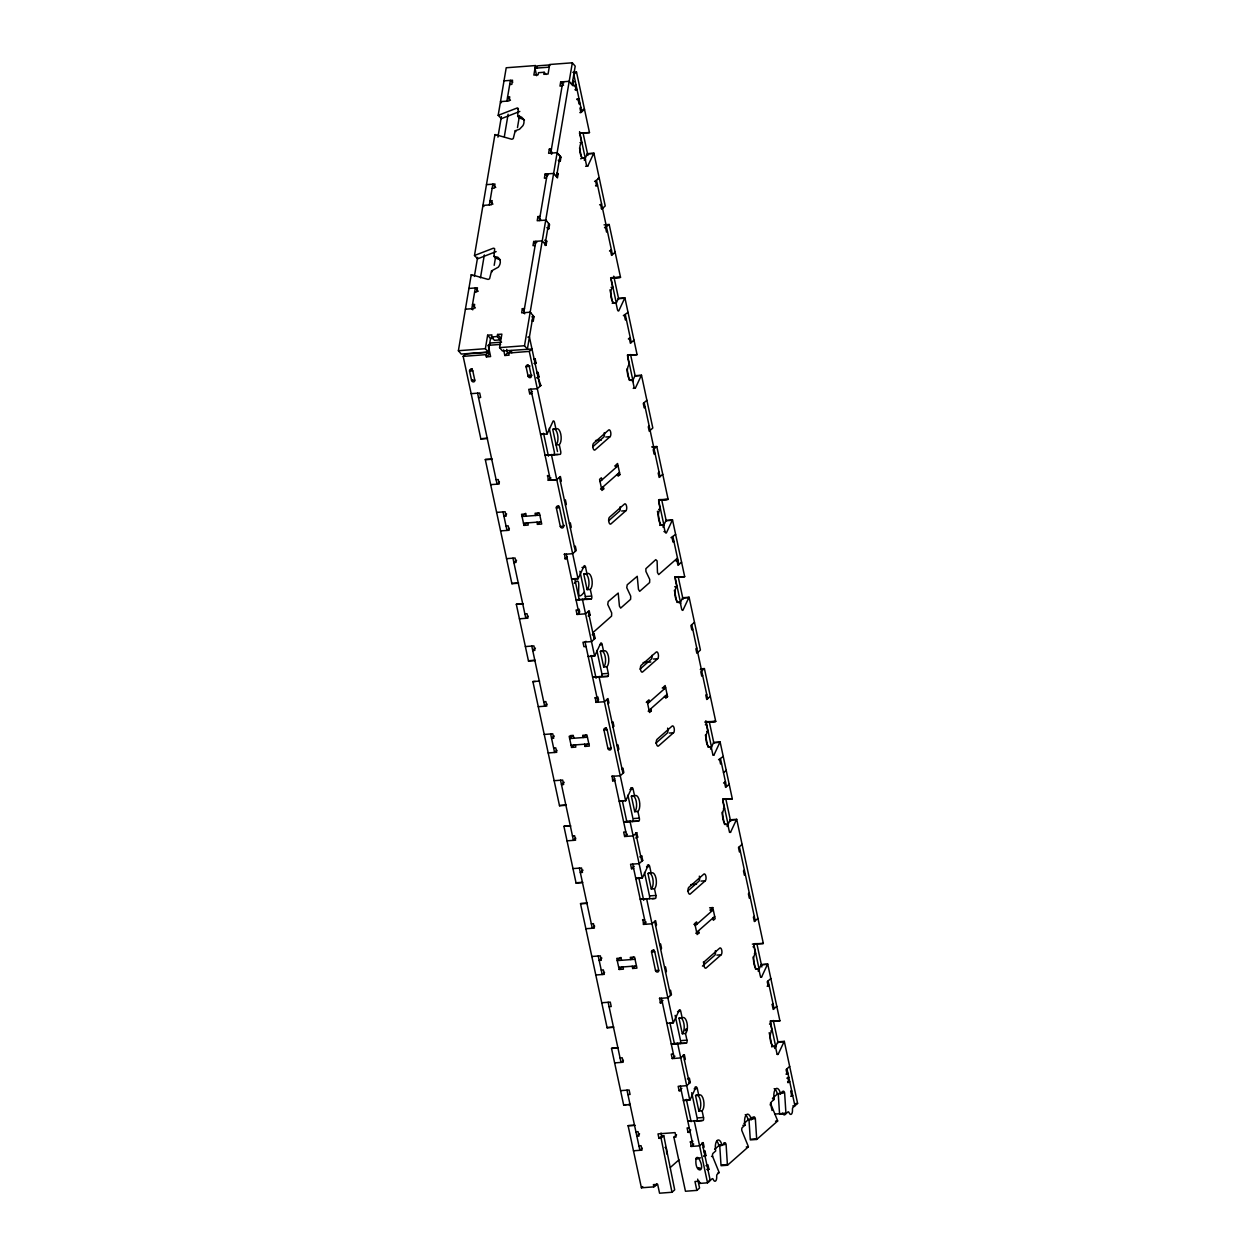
<?xml version="1.0" encoding="UTF-8"?>
<svg xmlns="http://www.w3.org/2000/svg" width="1256" height="1256" viewBox="0 0 1256 1256"><rect width="100%" height="100%" fill="white"/><g stroke="black" fill="none" stroke-linecap="round" stroke-linejoin="round"><path stroke-width="1.5" d="M500.343 259.788L495.429 258.061L493.985 256.381L494.66 248.735A2.371 1.853 -40.4 0 0 493.263 248.248L474.485 255.502L494.911 134.627A2.386 1.868 -40.7 0 1 495.366 134.627L511.694 139.228A2.371 1.853 -40.5 0 0 513.296 138.49L515.227 130.75L519.513 129.258L522.936 125.647A8.274 6.484 -40.3 0 0 523.375 119.037L521.57 117.106L517.676 116.227L518.351 108.581A2.371 1.853 -40.8 0 0 516.954 108.079L498.177 115.348L506.215 67.761L535.464 65.563L537.38 67.808M503.64 349.875L504.834 355.495L507.534 353.109L529.294 351.397L531.995 349.011L502.447 350.974L499.574 347.614L501.866 334.127L497.596 334.457L500.469 337.801L500.108 339.874L494.424 340.313L491.551 336.953L491.912 334.881L487.642 335.195L490.515 338.555L488.223 352.041L461.25 354.066L458.393 350.722L471.22 274.781A2.386 1.868 -40.7 0 1 471.675 274.781L487.987 279.382A2.371 1.853 -40.5 0 0 489.605 278.659L491.536 270.919L498.334 267.151A8.274 6.484 -40.3 0 0 499.684 259.207L497.878 257.26L493.985 256.381M474.375 276.43L477.61 257.37M497.925 137.139L501.395 116.588M489.353 204.916L492.854 184.161L495.728 187.521M506.89 101.124L510.407 80.368L512.793 82.19M480.467 277.827L484.329 254.952M504.331 136.653L508.115 114.233M494.189 265.33L495.492 257.621M517.472 127.594L519.513 115.536M488.223 352.041L485.365 348.697L487.642 335.195M535.464 65.563L533.863 75.093L538.118 74.763L538.479 72.691L544.162 72.267L546.077 74.497M500.108 339.874L497.235 336.529L497.596 334.457M544.162 72.267L543.817 74.34L548.071 74.025L549.688 64.496L572.328 62.8L575.201 66.16L572.077 84.67L573.034 85.785L573.725 81.64L572.783 80.51M524.474 308.536L522.339 308.709L521.648 312.854L530.173 312.21L534.004 316.685L533.298 320.845L532.23 320.924M544.994 245.407L546.062 245.328L542.231 240.854L533.706 241.497L532.999 245.658L535.135 245.485M540.049 216.424L537.913 216.581L537.207 220.742L545.748 220.098L549.563 224.573L548.872 228.733L547.804 228.812M557.209 172.621L558.166 173.752L557.46 177.897L553.629 173.422L545.104 174.066L544.398 178.211L546.533 178.054M551.447 148.993L549.312 149.15L548.605 153.311L557.146 152.667L560.961 157.141L560.27 161.286L559.203 161.365M571.119 83.555L572.077 84.67L569.204 81.31L560.678 81.954L559.972 86.099L562.107 85.942M539.342 220.585L547.239 173.909L548.197 175.024M533.046 315.57L527.379 349.105L524.506 345.745L572.328 62.8M545.104 244.214L548.621 223.458M556.502 176.782L560.019 156.027L558.104 153.782M546.062 245.328L546.768 241.183L544.743 240.147M584.307 160.281L587.259 153.97A2.371 1.005 85.7 0 1 587.494 153.64L593.9 153.169L605.219 205.968L601.608 209.155L600.666 204.712L601.561 203.912M585.61 166.294L587.745 166.122L593.664 153.483A2.371 1.005 85.7 0 1 593.9 153.169M616.068 303.45L618.282 298.708A2.371 1.005 85.7 0 1 618.533 298.379L624.923 297.908L637.075 354.6A2.371 1.005 85.7 0 1 636.808 354.726L628.204 354.867A2.371 1.005 85.7 0 0 627.717 357.473L629.209 364.538A8.274 3.517 85.7 0 0 627.733 375.089A8.274 3.517 85.7 0 0 632.553 380.081L633.982 386.754A2.371 1.005 85.7 0 0 635.348 388.183L641.266 375.528A2.371 1.005 85.7 0 1 641.502 375.214L635.096 375.685A2.371 1.005 85.7 0 0 634.861 376.015L632.647 380.756M571.873 578.906A2.371 1.005 85.7 0 1 571.621 579.22L578.027 578.749A2.371 1.005 85.7 0 0 578.262 578.419L584.166 565.781A2.371 1.005 85.7 0 1 585.547 567.21L586.976 573.866A8.274 3.517 85.7 0 1 591.796 578.859A8.274 3.517 85.7 0 1 590.304 589.409L591.733 596.066A2.371 1.005 85.7 0 1 591.309 599.081L585.987 599.489M588.436 656.213A2.371 1.005 85.7 0 1 588.201 656.543L594.606 656.056A2.371 1.005 85.7 0 0 594.842 655.742L600.745 643.088A2.371 1.005 85.7 0 1 602.126 644.516L603.555 651.173A8.274 3.517 85.7 0 1 608.375 656.166A8.274 3.517 85.7 0 1 606.884 666.716L608.312 673.389A2.371 1.005 85.7 0 1 607.888 676.403L602.55 676.796M662.933 527.065L665.884 520.753A2.371 1.005 85.7 0 1 666.135 520.424L672.525 519.953L684.677 576.645A2.371 1.005 85.7 0 1 684.41 576.787L674.755 576.991M672.525 519.953A2.371 1.005 85.7 0 0 672.29 520.267L666.386 532.905A2.371 1.005 85.7 0 1 665.005 531.492L663.576 524.82A8.274 3.517 85.7 0 1 658.756 519.827A8.274 3.517 85.7 0 1 660.248 509.277L658.819 502.62A2.371 1.005 85.7 0 1 659.243 499.605L667.831 499.464A2.371 1.005 85.7 0 0 668.114 499.339L656.794 446.524L651.66 446.916M680.25 602.802L682.463 598.06A2.371 1.005 85.7 0 1 682.699 597.746L689.104 597.259L700.424 650.074L696.813 653.246L695.871 648.803L696.766 648.018M689.104 597.259A2.371 1.005 85.7 0 0 688.869 597.573L682.95 610.228A2.371 1.005 85.7 0 1 681.584 608.799L680.155 602.142A8.274 3.517 85.7 0 1 675.336 597.15A8.274 3.517 85.7 0 1 676.811 586.599L675.383 579.927A2.371 1.005 85.7 0 1 675.807 576.912M625.001 821.675L638.912 821.141A2.371 1.005 85.7 0 0 639.335 818.127L637.907 811.455A8.274 3.517 85.7 0 0 639.398 800.904A8.274 3.517 85.7 0 0 634.578 795.912L633.15 789.255A2.371 1.005 85.7 0 0 631.768 787.826L625.865 800.48A2.371 1.005 85.7 0 1 625.629 800.794L619.224 801.265A2.371 1.005 85.7 0 0 619.475 800.951L623.023 800.684M644.799 898.998L640.497 899.061A2.371 1.005 85.7 0 0 640.23 899.202L655.491 898.448A2.371 1.005 85.7 0 0 655.915 895.434L654.486 888.777A8.274 3.517 85.7 0 0 655.977 878.227A8.274 3.517 85.7 0 0 651.158 873.234L649.729 866.562A2.371 1.005 85.7 0 0 648.347 865.133L642.444 877.787A2.371 1.005 85.7 0 1 642.209 878.101L635.803 878.588A2.371 1.005 85.7 0 0 636.038 878.258L641.376 877.865M710.535 749.125L713.486 742.798A2.371 1.005 85.7 0 1 713.738 742.484L720.128 741.998L732.279 798.69A2.371 1.005 85.7 0 1 732.013 798.832L726.675 799.224M712.921 755.044L713.989 754.966L719.892 742.312A2.371 1.005 85.7 0 1 720.128 741.998M727.114 826.432L730.066 820.105A2.371 1.005 85.7 0 1 730.301 819.791L736.707 819.305L763.318 943.429A2.371 1.005 85.7 0 1 763.036 943.57L754.448 943.696A2.371 1.005 85.7 0 0 754.024 946.71L755.453 953.383A8.274 3.517 85.7 0 0 753.961 963.933A8.274 3.517 85.7 0 0 758.781 968.926L760.21 975.582A2.371 1.005 85.7 0 0 761.591 977.011L767.495 964.373A2.371 1.005 85.7 0 1 767.73 964.043L761.34 964.53A2.371 1.005 85.7 0 0 761.089 964.843L758.137 971.171M729.485 832.351L730.552 832.273L736.471 819.634A2.371 1.005 85.7 0 1 736.707 819.305M690.25 1121.074L688.1 1121.106A2.371 1.005 85.7 0 0 687.833 1121.247L703.093 1120.493A2.371 1.005 85.7 0 0 703.517 1117.479L702.088 1110.822A8.274 3.517 85.7 0 0 703.58 1100.272A8.274 3.517 85.7 0 0 698.76 1095.279L697.331 1088.622A2.371 1.005 85.7 0 0 695.95 1087.194L690.046 1099.832A2.371 1.005 85.7 0 1 689.811 1100.146L683.405 1100.633A2.371 1.005 85.7 0 0 683.641 1100.319L688.979 1099.911M774.716 1048.477L777.668 1042.15A2.371 1.005 85.7 0 1 777.904 1041.836L784.309 1041.35L797.607 1103.412L793.007 1107.478A2.371 1.005 85.7 0 0 792.473 1109.001L792.473 1111.105A4.726 2.01 85.7 0 1 789.584 1113.648L788.831 1112.219A2.371 1.005 85.7 0 0 787.92 1111.968L786.02 1113.648L779.615 1114.119A2.355 1.005 85.7 0 1 779.521 1113.46L778.218 1093.348M777.087 1054.396L778.155 1054.318L784.074 1041.679A2.371 1.005 85.7 0 1 784.309 1041.35M536.61 75.69L535.009 68.217L537.709 65.83L550.144 64.888M587.745 166.122A2.371 1.005 85.7 0 1 586.379 164.709L584.951 158.036A8.274 3.517 85.7 0 1 580.131 153.044A8.274 3.517 85.7 0 1 581.606 142.493L580.115 135.412A2.371 1.005 85.7 0 1 580.602 132.822L589.205 132.681A2.371 1.005 85.7 0 0 589.472 132.555L576.504 72.047L573.804 74.434L581.795 111.737M574.086 85.832L576.08 85.078L574.997 85.047M577.053 99.648L579.016 98.784L576.897 98.941M579.974 103.228L579.079 104.013L578.121 99.569M580.853 107.294L579.942 108.079L580.9 112.522L579.832 112.6M580.9 112.522L584.495 109.351L582.91 109.476M594.59 181.476L599.269 178.211L597.982 178.321M595.548 185.919L597.511 185.04L596.443 185.119M604.513 227.729L609.176 224.479L620.511 277.293A2.371 1.005 85.7 0 1 620.229 277.419L614.89 277.827M482.178 438.58L487.516 438.171A2.371 1.005 85.7 0 1 487.281 438.501L480.875 438.972L463.166 356.359L465.866 353.972L488.584 352.277L489.055 354.49L486.355 356.877L485.868 354.663L488.584 352.277M607.433 231.308L606.538 232.093L605.58 227.65M486.355 356.877L490.609 356.563L488.207 345.337L490.908 342.966L501.584 342.166M609.505 251.043L611.484 250.179L610.416 250.258M615.126 252.236L611.531 255.408L610.573 250.964M472.24 379.767L471.565 380.364A1.774 1.523 48.8 0 0 473.528 381.903A1.774 1.523 48.8 0 0 474.768 380.128L472.79 370.865A1.774 1.539 48.3 0 0 470.827 369.327A1.774 1.539 48.3 0 0 469.571 371.117L471.565 380.364L474.768 380.128M528.132 365.088L526.107 366.862L528.085 376.125A1.774 1.523 48.6 0 0 530.048 377.664A1.774 1.523 48.6 0 0 531.288 375.874L531.963 375.277M534.255 359.561L535.15 358.776L536.108 363.204L535.197 364.005M529.985 366.03L526.107 366.862A1.774 1.523 48.6 0 1 527.347 365.088A1.774 1.523 48.6 0 1 529.31 366.626L531.288 375.874L528.085 376.125L529.435 374.932M537.191 373.252L538.086 372.467L539.044 376.91L536.532 377.821M538.133 377.695L540.881 385.514L537.285 388.685L528.745 389.329L529.702 393.772L532.403 391.385M623.353 315.633L628.031 312.367M626.273 319.197L625.378 319.982L624.42 315.554M628.361 338.947L630.324 338.068L629.256 338.147M633.982 340.125L630.371 343.296L629.429 338.869M499.464 482.037L497.062 484.157L477.563 393.175M560.443 481.739L561.338 480.938L560.396 476.495L556.785 479.682L548.26 480.31L547.757 475.475M506.67 513.971L503.97 516.357L506.105 516.2L505.148 511.757L496.622 512.401M548.26 480.31L550.96 477.939M592.738 446.791L603.649 437.166A3.548 1.507 85.7 0 0 604.293 432.645M646.871 400.272L643.26 403.443L644.218 407.886L645.113 407.085M610.055 436.68L595.03 449.915A3.548 1.507 85.7 0 1 592.973 447.78A3.548 1.507 85.7 0 1 593.601 443.258L608.626 430.023A3.548 1.507 85.7 0 1 610.683 432.158A3.548 1.507 85.7 0 1 610.055 436.68L605.785 437.01M525.667 513.327L522.056 516.499L539.829 515.164M509.387 528.305L506.984 530.425L503.012 511.914M526.311 516.185L525.84 513.955L521.57 514.285L523.956 525.385L526.657 522.998M538.259 513.107L535.558 515.494L535.072 513.264L539.342 512.95L541.729 524.05L537.458 524.364L536.987 522.151M537.458 524.364L540.159 521.994M564.494 500.61L565.388 499.81L566.346 504.253L565.435 505.053M649.164 425.957L648.269 426.757L649.211 431.2L652.822 428.029L641.502 375.214M558.747 505.791L556.345 507.911L560.302 526.421A1.774 1.539 47.4 0 0 562.264 527.96A1.774 1.539 47.4 0 0 563.52 526.17L564.399 525.385M600.038 481.582L618.062 465.709L614.639 465.96M516.593 560.239L513.892 562.625L516.028 562.452L515.07 558.009L506.545 558.653M601.467 488.254L619.491 472.366M603.273 486.669L603.744 488.882L601.938 490.468L599.567 479.368L601.373 477.782L601.844 479.996M616.256 467.295L615.785 465.081L617.575 463.48L619.962 474.595L618.156 476.181L617.685 473.952M652.68 447.56L653.591 446.759M569.408 523.548L570.303 522.763L571.26 527.206L570.365 527.991M656.794 446.524L653.183 449.695L654.14 454.138L655.035 453.353M567.21 558.606L565.074 558.779L564.572 553.927M574.4 546.862L575.311 546.077L576.253 550.52L572.658 553.692L564.117 554.336M659.086 472.225L658.175 473.01L659.133 477.453L662.744 474.281M565.074 558.779L567.335 556.785M608.595 520.8L619.522 511.176A3.548 1.507 85.7 0 0 620.15 506.655M625.912 510.705L610.903 523.94A3.548 1.507 85.7 0 1 608.83 521.79A3.548 1.507 85.7 0 1 609.474 517.268L624.483 504.033A3.548 1.507 85.7 0 1 626.556 506.184A3.548 1.507 85.7 0 1 625.912 510.705L621.657 511.019M528.226 616.194L525.824 618.313L512.935 558.182M574.306 583.286C584.181 572.171 572.783 606.915 584.26 592.11M535.433 648.127L532.732 650.514L534.868 650.357L533.91 645.914L525.385 646.557M578.2 609.866L576.064 610.024L577.022 614.467L579.722 612.08L579.079 609.129M670.955 537.678L675.634 534.412M577.022 614.467L585.547 613.823L589.158 610.652L590.1 615.095L588.138 615.974M673.875 541.242L672.981 542.043L672.023 537.599M592.816 632.726L611.578 616.099L611.688 612.928L607.747 604.45L608.202 601.561L618.203 593.067L619.428 606.114L620.652 608.108L630.606 599.332L630.716 596.16L626.76 587.682L627.215 584.794L637.232 576.3L638.456 589.347L639.665 591.341L649.619 582.564L649.729 579.393L645.929 571.464L645.867 568.685L655.758 559.642L657.108 560.93L657.469 572.563L658.694 574.573L677.486 558.088M586.003 641.266L585.092 642.067L597.997 702.198M586.05 646.51L583.914 646.667L582.972 642.224L591.498 641.581L595.109 638.409L594.151 633.966L592.188 634.845M675.964 560.992L677.926 560.113L676.858 560.192M681.584 562.17L677.973 565.357L677.031 560.914M547.082 704.098L544.68 706.202L531.775 646.071M608.045 703.784L608.94 702.983L607.998 698.54L604.387 701.727L595.862 702.371L595.36 697.52M554.273 736.016L551.572 738.402L553.708 738.245L552.75 733.802L544.225 734.446M595.862 702.371L598.562 699.985L597.935 697.017M639.995 669.134L651.252 659.212A3.548 1.507 85.7 0 0 652.005 655.318M694.474 622.317L690.863 625.488L691.821 629.931L692.715 629.13M657.657 658.725L642.632 671.96A3.548 1.507 85.7 0 1 640.576 669.825A3.548 1.507 85.7 0 1 641.204 665.303L656.229 652.068A3.548 1.507 85.7 0 1 658.285 654.203A3.548 1.507 85.7 0 1 657.657 658.725L653.387 659.055M556.989 750.35L554.587 752.47L550.63 733.959M573.913 738.23L573.442 736.016L569.172 736.33L571.559 747.43L574.259 745.059M585.861 735.153L583.161 737.539L582.674 735.31L586.945 734.995L589.331 746.095L585.06 746.425L584.59 744.196M585.06 746.425L587.761 744.039M612.096 722.655L612.991 721.855L613.949 726.298L613.038 727.098M606.35 727.836L603.948 729.956L607.904 748.466A1.774 1.539 47.4 0 0 609.866 750.005A1.774 1.539 47.4 0 0 611.123 748.215L607.135 729.72A1.774 1.523 49.8 0 0 605.172 728.166A1.774 1.523 49.8 0 0 603.948 729.956L607.135 729.72M647.625 703.643L665.649 687.754L662.226 688.005M564.195 782.284L561.495 784.67L563.63 784.498L562.672 780.07L554.147 780.698M649.054 710.299L667.077 694.411M650.875 708.714L651.346 710.927L649.54 712.513L647.17 701.413L648.975 699.827L649.446 702.041L646.243 702.292M663.859 689.34L663.388 687.126L665.178 685.54L667.564 696.64L665.759 698.226L665.288 695.997M700.283 669.605L701.193 668.82M617.01 745.593L617.905 744.808L618.863 749.251L617.968 750.036M710.095 721.917L715.433 721.525A2.371 1.005 85.7 0 0 715.716 721.384L704.396 668.569L700.785 671.756L701.743 676.199L702.638 675.398M614.812 780.667L612.677 780.824L612.174 775.988M622.003 768.923L622.913 768.123L623.855 772.566L620.26 775.737L611.735 776.381M706.688 694.27L705.778 695.07L706.736 699.514L710.346 696.326M612.677 780.824L614.938 778.83M655.868 743.16L667.124 733.221A3.548 1.507 85.7 0 0 667.611 728.119M673.514 732.75L658.505 745.986A3.548 1.507 85.7 0 1 656.448 743.85A3.548 1.507 85.7 0 1 657.076 739.329L672.086 726.094A3.548 1.507 85.7 0 1 674.158 728.229A3.548 1.507 85.7 0 1 673.514 732.75L669.26 733.064M575.829 838.239L573.427 840.358L560.537 780.227M583.035 870.173L580.335 872.559L582.47 872.402L581.512 867.959L572.987 868.603M625.802 831.912L623.667 832.084L624.625 836.512L627.325 834.141M635.74 838.019L637.703 837.14L636.761 832.697L633.15 835.884L624.625 836.512M718.558 759.723L723.236 756.473M721.478 763.287L720.583 764.088L719.625 759.645M723.503 772.723L726.204 770.352M633.652 868.555L631.517 868.712L630.575 864.269L639.1 863.626L642.711 860.454L641.753 856.011L639.791 856.89M723.566 783.038L725.528 782.158L724.461 782.253M631.517 868.712L634.217 866.326M729.187 784.231L725.576 787.402L724.634 782.959M594.685 926.143L592.283 928.263L579.377 868.116M655.648 925.829L656.543 925.028L655.601 920.601L651.99 923.772L643.465 924.416L642.962 919.58M601.875 958.077L599.175 960.447L601.31 960.29L600.352 955.847L591.827 956.491M643.465 924.416L646.165 922.03M687.597 891.179L698.854 881.257A3.548 1.507 85.7 0 0 699.341 876.154M742.076 844.362L738.465 847.533L739.423 851.976L740.318 851.191M705.26 880.786L690.235 894.021A3.548 1.507 85.7 0 1 688.178 891.87A3.548 1.507 85.7 0 1 688.806 887.348L703.831 874.113A3.548 1.507 85.7 0 1 705.888 876.264A3.548 1.507 85.7 0 1 705.26 880.786L700.989 881.1M620.856 957.417L617.245 960.605L635.018 959.27M604.591 972.395L602.189 974.515L598.233 956.02M621.516 960.275L621.045 958.061L616.775 958.375L619.161 969.475L621.861 967.104M633.464 957.198L630.763 959.584L630.292 957.37L634.547 957.041L636.933 968.14L632.663 968.47L632.192 966.241M632.663 968.47L635.363 966.084M659.698 944.7L660.593 943.915L661.551 948.358L660.64 949.144M744.368 870.063L743.474 870.848L744.415 875.291L745.326 874.506M653.952 949.897L651.55 952.001L655.506 970.511A1.774 1.539 47.4 0 0 657.469 972.05A1.774 1.539 47.4 0 0 658.725 970.276M712.89 918.058L713.361 920.271L715.166 918.686L712.78 907.586L710.99 909.171L711.461 911.385M695.227 925.688L713.251 909.799L709.828 910.066M696.656 932.345L714.68 916.472M698.477 930.759L698.948 932.973L697.143 934.574L694.772 923.458L696.578 921.873L697.049 924.102L693.846 924.338M664.612 967.654L665.507 966.853L666.465 971.296L665.57 972.097M749.283 893L748.388 893.801L749.345 898.244L750.24 897.443M662.414 1002.712L660.279 1002.869L659.777 998.033M669.605 990.968L670.516 990.168L671.458 994.611L667.862 997.782L659.337 998.426M754.291 916.315L753.38 917.115L754.338 921.559L757.949 918.372M660.279 1002.869L662.98 1000.483M702.434 966.1L714.727 955.282A3.548 1.507 85.7 0 0 715.355 950.761M721.117 954.795L706.108 968.031A3.548 1.507 85.7 0 1 704.051 965.895A3.548 1.507 85.7 0 1 704.679 961.374L719.688 948.139A3.548 1.507 85.7 0 1 721.76 950.274A3.548 1.507 85.7 0 1 721.117 954.795L716.862 955.11M623.431 1060.3L621.029 1062.419L608.14 1002.272M673.404 1053.972L671.269 1054.129L672.227 1058.572L674.927 1056.186M684.41 1059.986L685.305 1059.185L684.363 1054.742L680.752 1057.929L672.227 1058.572M770.839 978.518L767.228 981.69L768.185 986.133L767.118 986.211M768.185 986.133L769.08 985.332L768.013 985.426M687.393 1078.935L689.356 1078.056L690.313 1082.499L686.702 1085.686L678.177 1086.314L679.119 1090.757L681.835 1088.387M776.789 1006.276L773.178 1009.447L772.236 1005.004L773.131 1004.219L772.063 1004.298M639.571 1133.854L636.87 1136.24L638.99 1136.083L638.048 1131.64L635.913 1131.797M642.287 1148.188L639.885 1150.308L626.98 1090.161M697.677 1179.133L699.576 1188.019L696.876 1190.39L685.462 1191.253L673.875 1137.214L676.011 1137.057L675.069 1132.614L658.003 1133.901L658.96 1138.344L661.661 1135.958L663.796 1135.801L674.692 1189.887L671.991 1192.258L659.557 1193.2L657.642 1184.314L653.387 1184.643L653.858 1186.857L641.408 1187.799L628.11 1125.737A2.371 1.005 85.7 0 1 628.393 1125.596L634.83 1125.502M658.96 1138.344L661.08 1138.187L663.796 1135.801M673.875 1137.214L676.591 1134.843M689.23 1127.794L687.095 1127.951L688.053 1132.394L690.753 1130.007M703.25 1147.874L704.145 1147.089L703.203 1142.646L699.592 1145.817L691.067 1146.461L690.565 1141.626M692.92 1141.264L690.109 1142.018M641.408 1187.799L642.758 1186.606M691.067 1146.461L693.767 1144.075M670.39 1167.421L678.915 1159.885M789.679 1066.407L786.068 1069.594L787.025 1074.021L785.958 1074.1M653.858 1186.857L656.558 1184.471M787.025 1074.021L787.92 1073.236L786.868 1073.315M697.331 1158.063L695.981 1159.257C694.474 1173.465 706.673 1173.497 699.168 1159.005A1.774 1.523 49.8 0 0 697.206 1157.467A1.774 1.523 49.8 0 0 695.981 1159.257L700.518 1157.828M704.129 1151.956L705.024 1151.155L705.982 1155.599L704.004 1156.478M786.837 1078.182L788.799 1077.303L787.732 1077.381M787.779 1082.625L789.757 1081.73L787.622 1081.903M714.617 1149.366L718.825 1145.66L722.012 1145.409L724.728 1143.038A2.371 1.005 85.7 0 1 726.094 1144.452L727.397 1164.563A2.371 1.005 85.7 0 0 727.491 1165.238L721.085 1165.709A2.371 1.005 85.7 0 1 720.991 1165.05L719.704 1144.938L725.026 1144.53M743.882 1123.571L748.089 1119.865L751.276 1119.614L753.977 1117.243A2.371 1.005 85.7 0 1 755.358 1118.656L756.662 1138.768A2.371 1.005 85.7 0 0 756.756 1139.443L750.35 1139.914A2.371 1.005 85.7 0 1 750.256 1139.255L748.969 1119.143L754.291 1118.751M772.44 1098.388L777.338 1094.07L780.541 1093.819L783.242 1091.448A2.371 1.005 85.7 0 1 784.623 1092.861L785.911 1112.973A2.355 1.005 85.7 0 0 786.02 1113.648M751.276 1119.614A8.274 3.517 85.7 0 0 746.457 1114.622A8.274 3.517 85.7 0 0 744.981 1125.172L742.28 1127.558A2.371 1.005 85.7 0 0 741.841 1130.573L748.215 1146.21A2.371 1.005 85.7 0 1 748.388 1146.807L727.491 1165.238M780.541 1093.819A8.274 3.517 85.7 0 0 775.721 1088.826A8.274 3.517 85.7 0 0 774.23 1099.377L771.529 1101.763A2.371 1.005 85.7 0 0 771.106 1104.778L777.48 1120.415A2.371 1.005 85.7 0 1 777.652 1121.011L756.756 1139.443M698.854 1167.703L697.959 1168.504L701.162 1168.268M708.007 1170.09L708.918 1169.289L707.96 1164.846L705.982 1165.725M790.715 1096.315L792.693 1095.436L791.625 1095.515M696.876 1190.39L694.976 1181.519L699.231 1181.19L699.718 1183.419L700.393 1182.822M779.615 1114.119L785.911 1112.973M699.718 1183.419L707.536 1182.822L712.136 1178.772A2.371 1.005 85.7 0 1 713.298 1179.51A4.726 2.01 85.7 0 0 715.637 1180.97A4.726 2.01 85.7 0 0 716.689 1176.511A2.371 1.005 85.7 0 1 717.223 1174.282L719.123 1172.602A2.355 1.005 85.7 0 0 718.95 1172.005L712.592 1156.368A2.371 1.005 85.7 0 1 713.015 1153.353L715.716 1150.967A8.274 3.517 85.7 0 1 717.207 1140.417A8.274 3.517 85.7 0 1 722.012 1145.409M519.827 111.439L501.364 118.661L498.177 115.348M496.136 251.593L477.657 258.815L474.485 255.502M535.009 68.217L549.233 67.149M572.83 72.33L576.504 72.047M504.001 80.855L512.542 80.211L511.836 84.356L509.7 84.513M572.673 81.718L573.725 81.64M574.903 89.694L577.038 89.521L576.143 90.322L575.185 85.879M579.361 133.214L582.8 133.167A2.371 1.005 85.7 0 0 583.082 133.026L589.472 132.555M580.005 142.619L581.606 142.493M587.259 153.97L592.596 153.562M559.909 157.22L560.961 157.141M580.633 158.758A8.274 3.517 85.7 0 0 581.748 158.287L584.951 158.036M558.245 160.25L560.27 161.286M557.099 173.83L558.166 173.752M486.465 184.648L494.99 184.004L494.283 188.149L492.164 188.322M599.599 204.791L600.666 204.712M601.451 208.433L602.519 208.355M546.847 227.681L548.872 228.733M604.058 224.855L609.176 224.479M605.408 226.944L606.475 226.865M545.701 241.262L546.768 241.183M468.912 288.44L477.453 287.797L476.746 291.957L474.611 292.114M620.511 277.293L614.106 277.764A2.371 1.005 85.7 0 1 613.823 277.906L610.604 277.953M611.044 287.357L612.645 287.231L611.138 280.151A2.371 1.005 85.7 0 1 611.641 277.56L620.229 277.419M465.411 309.196L473.936 308.552L474.642 304.407L472.507 304.564L475.38 307.924M618.282 298.708L623.62 298.3M612.237 303.371A8.274 3.517 85.7 0 0 612.771 303.01L615.974 302.774L617.403 309.431A2.371 1.005 85.7 0 0 618.784 310.86L624.687 298.221A2.371 1.005 85.7 0 1 624.923 297.908M531.869 316.857L534.004 316.685M491.551 336.953L497.235 336.529M490.515 338.555L493.357 338.335M527.818 337.142L529.42 337.016L539.986 386.314M488.207 345.337L500.657 344.411M458.393 350.722L485.365 348.697M499.574 347.614L524.506 345.745M463.166 356.359L485.868 354.663M504.834 355.495L509.104 355.165L508.617 352.952L511.333 350.565L511.804 352.779M534.083 358.855L535.15 358.776M637.075 354.6L630.685 355.087A2.371 1.005 85.7 0 1 630.402 355.213L627.545 355.26M533.973 363.377L536.108 363.204M471.22 368.809L472.287 368.73L469.587 371.117L472.79 370.865M537.019 372.545L538.086 372.467M537.976 376.988L539.044 376.91M634.861 376.015L640.199 375.607M539.813 385.592L540.881 385.514M632.553 380.081L629.35 380.333L626.901 368.95M471.173 393.662L479.698 393.018L480.655 397.461L478.52 397.618M529.702 393.772L531.837 393.615M633.212 388.339L635.348 388.183M557.507 451.579L552.75 429.379L555.953 429.128A8.274 3.517 85.7 0 1 560.773 434.121A8.274 3.517 85.7 0 1 559.281 444.671L560.773 451.752A2.371 1.005 85.7 0 1 560.286 454.358L545.025 455.096A2.371 1.005 85.7 0 1 545.292 454.97L558.151 454.515M544.398 433.901L540.834 434.168A2.371 1.005 85.7 0 1 540.598 434.482L547.004 434.011A2.371 1.005 85.7 0 0 547.239 433.681L553.142 421.043A2.371 1.005 85.7 0 1 554.524 422.471L555.953 429.128M595.532 440.526L601.31 440.087M559.281 444.671L556.078 444.922A8.274 3.517 85.7 0 0 557.57 434.372A8.274 3.517 85.7 0 0 552.75 429.379M518.54 582.91A2.371 1.005 85.7 0 1 518.304 583.224L511.914 583.71L485.303 459.586L491.693 459.115A2.371 1.005 85.7 0 1 491.975 458.974M496.12 479.714L498.255 479.557L499.197 484L490.672 484.643M547.302 475.867L549.437 475.71M616.759 474.831L619.962 474.595M556.785 479.682L550.395 480.153L530.88 389.172M600.541 489.118L603.744 488.882M668.114 499.339L661.708 499.81A2.371 1.005 85.7 0 1 661.425 499.951L658.568 499.998M559.532 507.675L556.345 507.911A1.774 1.523 49.8 0 1 557.57 506.121A1.774 1.523 49.8 0 1 559.532 507.675L563.504 526.17L560.302 526.421M661.425 499.951L666.763 499.543M658.646 509.402L660.248 509.277M523.485 523.171L541.258 521.837M506.042 525.981L508.162 525.824L509.12 530.268L500.595 530.895M523.956 525.385L528.211 525.071L527.74 522.841M666.952 520.675L672.29 520.267M659.84 525.416A8.274 3.517 85.7 0 0 660.373 525.071L663.576 524.82M663.937 531.571L665.005 531.492M581.999 567.476L585.547 567.21M590.304 589.409L587.117 589.645L583.773 574.102L586.976 573.866M517.472 582.988L512.15 583.396A2.371 1.005 85.7 0 1 511.914 583.71M572.924 578.828L578.262 578.419M675.147 577.305L684.677 576.645M674.692 586.756L676.811 586.599M591.309 599.081L582.721 599.222A2.371 1.005 85.7 0 0 582.439 599.363L576.049 599.834A2.371 1.005 85.7 0 1 576.331 599.709L584.919 599.567A2.371 1.005 85.7 0 0 585.343 596.553L590.665 596.16M535.119 660.216A2.371 1.005 85.7 0 1 534.883 660.546L528.478 661.017L516.326 604.324L522.998 603.712A2.371 1.005 85.7 0 0 522.731 603.838M683.531 597.982L688.869 597.573M524.882 613.87L527.018 613.713L527.96 618.156L519.435 618.8M680.155 602.142L676.953 602.378L674.362 590.289M589.033 615.173L590.1 615.095M593.083 634.045L594.151 633.966M594.041 638.488L595.109 638.409M599.991 644.673L602.126 644.516M606.884 666.716L603.681 666.967L600.352 651.424L603.555 651.173M534.051 660.295L528.729 660.703A2.371 1.005 85.7 0 1 528.478 661.017M590.571 656.056L594.842 655.742M643.119 662.571L650.828 661.99M607.888 676.403L599.3 676.529A2.371 1.005 85.7 0 0 599.018 676.67L592.628 677.157A2.371 1.005 85.7 0 1 592.895 677.015L601.483 676.874A2.371 1.005 85.7 0 0 601.907 673.86L607.245 673.467M566.142 804.955A2.371 1.005 85.7 0 1 565.907 805.284L559.517 805.755L532.905 681.631L539.578 681.019A2.371 1.005 85.7 0 0 539.295 681.16M700.974 668.836L704.396 668.569M543.722 701.774L545.858 701.602L546.8 706.045L538.275 706.688M594.904 697.928L597.04 697.755M664.361 696.876L667.564 696.64M648.143 711.163L651.346 710.927M715.716 721.384L709.31 721.87A2.371 1.005 85.7 0 1 709.028 721.996L704.742 722.059M705.354 724.743L706.422 724.665A2.371 1.005 85.7 0 1 706.845 721.65L715.433 721.525M570.412 735.592L573.254 735.372L569.643 738.559L587.415 737.225M706.783 731.416L707.85 731.337L706.422 724.665M571.072 745.216L588.844 743.882M553.645 748.027L555.764 747.87L556.722 752.313L548.197 752.956M571.559 747.43L575.813 747.116L575.342 744.886M607.904 748.466L611.107 748.231M713.486 742.798L718.825 742.39M713.989 754.966A2.371 1.005 85.7 0 1 712.607 753.537L711.179 746.88L707.976 747.116L705.385 735.027M630.716 787.905L631.768 787.826M629.947 789.49L632.082 789.333M637.907 811.455L634.72 811.706L631.375 796.163L634.578 795.912M565.09 805.033L559.752 805.441A2.371 1.005 85.7 0 1 559.517 805.755M732.279 798.69L725.89 799.177A2.371 1.005 85.7 0 1 725.607 799.303L722.75 799.35M723.362 808.723L724.414 808.644L722.985 801.987A2.371 1.005 85.7 0 1 723.425 798.973L732.013 798.832M634.013 818.52L639.335 818.127M565.279 826.165L570.601 825.757A2.371 1.005 85.7 0 0 570.334 825.899L563.928 826.37L576.08 883.078L582.486 882.591A2.371 1.005 85.7 0 0 582.721 882.277M630.324 821.267A2.371 1.005 85.7 0 0 630.041 821.408L623.651 821.879A2.371 1.005 85.7 0 1 623.934 821.754L637.844 821.22M730.066 820.105L735.404 819.713M730.552 832.273A2.371 1.005 85.7 0 1 729.187 830.844L727.758 824.187L724.555 824.423L721.965 812.334M572.485 835.915L574.62 835.758L575.562 840.201L567.037 840.845M635.693 832.775L636.761 832.697M636.635 837.218L637.703 837.14M640.686 856.09L641.753 856.011M641.643 860.533L642.711 860.454M647.28 865.227L648.347 865.133M646.526 866.813L648.661 866.64M654.486 888.777L651.283 889.013L647.955 873.47L651.158 873.234M581.654 882.356L576.331 882.748A2.371 1.005 85.7 0 1 576.08 883.078M690.721 884.617L696.515 884.177M650.577 895.826L655.915 895.434M613.744 1027A2.371 1.005 85.7 0 1 613.509 1027.33L607.119 1027.801L580.508 903.692L587.18 903.064A2.371 1.005 85.7 0 0 586.897 903.205M652.288 898.684L654.423 898.527M709.593 907.821L712.78 907.586M591.325 923.819L593.46 923.662L594.402 928.09L585.877 928.733M642.507 919.973L644.642 919.816M695.745 933.224L698.948 932.973M763.318 943.429L756.913 943.915A2.371 1.005 85.7 0 1 756.63 944.041L752.344 944.12M654.737 951.765L651.55 952.001A1.774 1.523 49.8 0 1 652.79 950.227A1.774 1.523 49.8 0 1 654.737 951.765L658.709 970.276L655.506 970.511M752.956 946.804L754.024 946.71M754.385 953.461L755.453 953.383M618.674 967.261L636.447 965.927M601.247 970.072L603.367 969.915L604.324 974.358L595.799 975.001M619.161 969.475L623.416 969.161L622.945 966.947M761.089 964.843L766.427 964.451M758.781 968.926L755.578 969.161L752.988 957.072M760.524 977.09L761.591 977.011M601.75 1002.759L610.275 1002.115L611.232 1006.558L609.097 1006.715M677.549 1011.535L679.684 1011.378M685.509 1033.515L682.322 1033.751L678.978 1018.208L682.181 1017.957A8.274 3.517 85.7 0 1 687.001 1022.949A8.274 3.517 85.7 0 1 685.509 1033.515L686.938 1040.172A2.371 1.005 85.7 0 1 686.514 1043.187L672.604 1043.72M612.692 1027.094L607.355 1027.487A2.371 1.005 85.7 0 1 607.119 1027.801M670.264 1022.761L672.4 1022.604M682.181 1017.957L680.752 1011.3A2.371 1.005 85.7 0 0 679.37 1009.871L673.467 1022.525A2.371 1.005 85.7 0 1 673.232 1022.839L666.826 1023.326A2.371 1.005 85.7 0 0 667.077 1022.996M767.73 964.043L779.882 1020.751L773.492 1021.222A2.371 1.005 85.7 0 1 773.209 1021.363L771.058 1021.395M774.277 1021.285L779.615 1020.877A2.371 1.005 85.7 0 0 779.882 1020.751M769.535 1024.111L770.603 1024.033A2.371 1.005 85.7 0 1 771.027 1021.018L779.615 1020.877M770.964 1030.768L772.016 1030.689L770.603 1024.033M681.615 1040.565L686.938 1040.172M612.881 1048.21L618.203 1047.802A2.371 1.005 85.7 0 0 617.936 1047.944L611.531 1048.415L623.683 1105.123L630.088 1104.636A2.371 1.005 85.7 0 0 630.324 1104.322M677.926 1043.312A2.371 1.005 85.7 0 0 677.643 1043.453L671.254 1043.94A2.371 1.005 85.7 0 1 671.536 1043.799L685.446 1043.265M777.668 1042.15L783.006 1041.758M620.087 1057.976L622.222 1057.803L623.164 1062.246L614.639 1062.89M771.608 1046.829A8.274 3.517 85.7 0 0 772.157 1046.468L775.36 1046.232L776.789 1052.889A2.371 1.005 85.7 0 0 778.155 1054.318M683.295 1054.836L684.363 1054.742M689.246 1082.578L690.313 1082.499M620.59 1090.648L629.115 1090.004L630.072 1094.447L627.937 1094.604M694.882 1087.272L695.95 1087.194M694.128 1088.858L696.264 1088.701M679.119 1090.757L681.254 1090.601M702.088 1110.822L698.885 1111.058L695.557 1095.515L698.76 1095.279M782.174 1091.527L783.242 1091.448M790.683 1091.072L791.751 1090.993L790.84 1091.794L791.782 1096.237M626.053 1104.636L623.934 1104.793A2.371 1.005 85.7 0 1 623.683 1105.123M628.188 1104.479L629.256 1104.401M780.007 1093.222L783.556 1092.956M773.178 1099.455L774.23 1099.377M770.038 1104.856L771.106 1104.778M795.598 1103.569L797.607 1103.412M792.772 1105.955L793.839 1105.877M698.179 1117.887L703.517 1117.479M774.748 1114.088L782.347 1113.507M628.11 1125.737L634.782 1125.125A2.371 1.005 85.7 0 0 634.5 1125.25M702.025 1120.572L696.688 1120.98A2.371 1.005 85.7 0 0 697.111 1117.966L691.711 1092.704M751.857 1117.4L753.977 1117.243M775.517 1121.168L777.652 1121.011M742.846 1125.345L744.981 1125.172M688.053 1132.394L690.188 1132.237M638.927 1145.865L641.062 1145.707L642.004 1150.151L633.479 1150.779M702.135 1142.725L703.203 1142.646M751.324 1139.176L756.662 1138.768M723.66 1143.117L724.728 1143.038M746.252 1146.964L748.388 1146.807M703.957 1151.234L705.024 1151.155M703.847 1155.755L705.982 1155.599M711.524 1156.446L712.592 1156.368M722.059 1164.971L727.397 1164.563M706.783 1169.446L708.918 1169.289M718.055 1172.68L719.123 1172.602M709.169 1180.53L710.237 1180.452L702.292 1143.431M492.022 459.351L485.585 459.46A2.371 1.005 85.7 0 0 485.303 459.586M523.045 604.089L516.609 604.183A2.371 1.005 85.7 0 0 516.326 604.324M535.323 681.474L533.188 681.506A2.371 1.005 85.7 0 0 532.905 681.631M570.648 826.134L564.211 826.244A2.371 1.005 85.7 0 0 563.928 826.37M587.227 903.441L580.79 903.551A2.371 1.005 85.7 0 0 580.508 903.692M613.964 1048.258L611.813 1048.289A2.371 1.005 85.7 0 0 611.531 1048.415M563.756 82.912L562.814 81.797L550.74 153.154L551.698 154.268M560.678 81.954L563.552 85.314M510.47 100.339L507.597 96.979L509.732 96.822L509.025 100.967L500.5 101.61L501.458 102.725M549.312 149.15L552.185 152.51M517.676 116.227L519.12 117.907L524.035 119.634A8.086 6.327 -40.6 0 1 524.459 120.152M553.629 173.422L554.587 174.537M515.227 130.75L515.933 131.597M545.104 174.066L547.019 176.295M494.911 134.627L495.633 135.46M545.748 220.098L546.705 221.213M537.913 216.581L540.787 219.941M536.799 242.455L535.841 241.34L523.768 312.697L524.725 313.812M533.706 241.497L535.621 243.743M492.917 204.131L490.06 200.772L492.179 200.615L491.489 204.759L482.948 205.403L483.905 206.518M491.536 270.919L492.242 271.751M532.34 319.715L533.298 320.845M522.339 308.709L524.254 310.939M478.191 291.314L475.317 287.954L471.801 308.725L472.758 309.839M517.315 108.503L518.021 109.335M530.173 312.21L531.131 313.341M471.22 274.781L471.942 275.614M782.676 1113.177L783.195 1114.135A4.726 2.01 85.7 0 0 785.016 1114.637M596.569 180.597L612.426 254.623M625.331 314.754L631.281 342.511M644.171 402.642L660.028 476.668M672.933 536.799L678.884 564.556M691.773 624.703L707.63 698.713M720.536 758.844L726.486 786.601M739.376 846.748L755.233 920.758M768.138 980.905L774.089 1008.662M786.978 1068.793L794.907 1105.798M595.658 181.398L596.616 185.841M787.905 1078.103L788.846 1082.546M583.067 133.01L587.902 155.508M613.76 276.132L618.643 298.912M630.559 354.537L635.049 375.418M661.771 500.092L666.245 520.973M678.162 576.582L683.044 599.363M709.373 722.137L713.848 743.018M725.764 798.643L730.662 821.424M756.976 944.182L761.858 966.963M773.335 1020.484L778.123 1042.81M579.566 131.644L585.594 159.763M611.06 278.518L616.351 303.198M627.451 355.024L633.15 381.604M658.662 500.563L663.953 525.244M675.053 577.069L680.752 603.649M705.856 720.724L711.555 747.289M722.655 799.114L728.354 825.694M753.867 944.669L759.158 969.349M770.226 1021.018L775.816 1047.049M579.518 147.925L581.748 158.287M609.945 289.838L612.771 303.01M657.422 511.255L660.373 525.071M769.19 1032.652L772.157 1046.468M770.446 1103.051L772.048 1110.508M703.391 961.955L704.208 965.754M549.28 428.359L554.304 451.815A2.371 1.005 85.7 0 1 553.88 454.829M579.927 571.292L585.343 596.553M596.883 650.404L601.907 673.86M627.922 795.142L632.946 818.598A2.371 1.005 85.7 0 1 632.522 821.612M644.485 872.465L649.509 895.92A2.371 1.005 85.7 0 1 649.242 898.747M675.131 1015.398L680.548 1040.643A2.371 1.005 85.7 0 1 680.124 1043.658M559.485 477.296L575.358 551.305M588.248 611.452L594.198 639.21M607.088 699.341L622.96 773.351M635.85 833.497L641.8 861.255M654.69 921.386L670.563 995.411M683.452 1055.542L689.403 1083.3M529.294 351.397L547.004 434.011M578.027 578.749L551.415 454.625A2.371 1.005 85.7 0 1 551.698 454.484M582.439 599.363L594.606 656.056M599.018 676.67L625.629 800.794M630.041 821.408L642.209 878.101M673.232 1022.839L646.62 898.715A2.371 1.005 85.7 0 1 646.903 898.59M677.643 1043.453L689.811 1100.146M707.536 1182.822L694.223 1120.76A2.371 1.005 85.7 0 1 694.505 1120.635M543.55 433.241L548.448 456.148M574.793 579.016L579.267 599.897M591.199 655.506L596.082 678.287M622.395 801.061L626.87 821.942M638.802 877.567L643.684 900.348M669.998 1023.106L674.472 1043.987M686.357 1099.377L691.13 1121.687M566.252 554.179L579.142 614.31M613.854 776.224L626.76 836.355M632.71 864.112L645.6 924.259M661.457 998.269L674.362 1058.4M680.312 1086.157L693.202 1146.304M506.733 349.372L507.534 353.109M661.017 1133.006L661.661 1135.958M661.08 1138.187L671.991 1192.258M666.701 1153.966L666.386 1148.942A2.371 1.005 85.7 0 0 665.005 1147.513M656.778 1183.717A4.726 2.01 85.7 0 1 654.093 1184.942M481.127 438.658A2.371 1.005 85.7 0 1 480.875 438.972M678.287 577.132A2.371 1.005 85.7 0 1 678.005 577.258M600.352 651.424A8.274 3.517 85.7 0 1 600.886 651.063M602.048 651.032A8.274 3.517 85.7 0 1 605.486 658.411A8.274 3.517 85.7 0 1 603.681 666.967M631.375 796.163A8.274 3.517 85.7 0 1 636.195 801.155A8.274 3.517 85.7 0 1 634.72 811.706M647.955 873.47A8.274 3.517 85.7 0 1 652.775 878.462A8.274 3.517 85.7 0 1 651.283 889.013M727.758 824.187A8.274 3.517 85.7 0 1 722.938 819.195A8.274 3.517 85.7 0 1 724.414 808.644M711.179 746.88A8.274 3.517 85.7 0 1 706.359 741.888A8.274 3.517 85.7 0 1 707.85 731.337M678.978 1018.208A8.274 3.517 85.7 0 1 679.527 1017.847M681.27 1018.129A8.274 3.517 85.7 0 1 684.175 1025.869A8.274 3.517 85.7 0 1 682.322 1033.751M695.557 1095.515A8.274 3.517 85.7 0 1 700.377 1100.507A8.274 3.517 85.7 0 1 698.885 1111.058M775.36 1046.232A8.274 3.517 85.7 0 1 770.54 1041.24A8.274 3.517 85.7 0 1 772.016 1030.689M716.721 1140.966A8.274 3.517 85.7 0 1 718.825 1145.66M745.263 1114.606A8.274 3.517 85.7 0 1 748.089 1119.865M774.151 1088.669A8.274 3.517 85.7 0 1 777.338 1094.07M709.232 1181.441A4.726 2.01 85.7 0 1 708.023 1181.551M615.974 302.774A8.274 3.517 85.7 0 1 611.154 297.782A8.274 3.517 85.7 0 1 612.645 287.231M583.773 574.102A8.274 3.517 85.7 0 1 588.593 579.095A8.274 3.517 85.7 0 1 587.117 589.645M685.65 1029.386L685.384 1030.768L687.252 1029.261L685.65 1029.386"/></g></svg>
